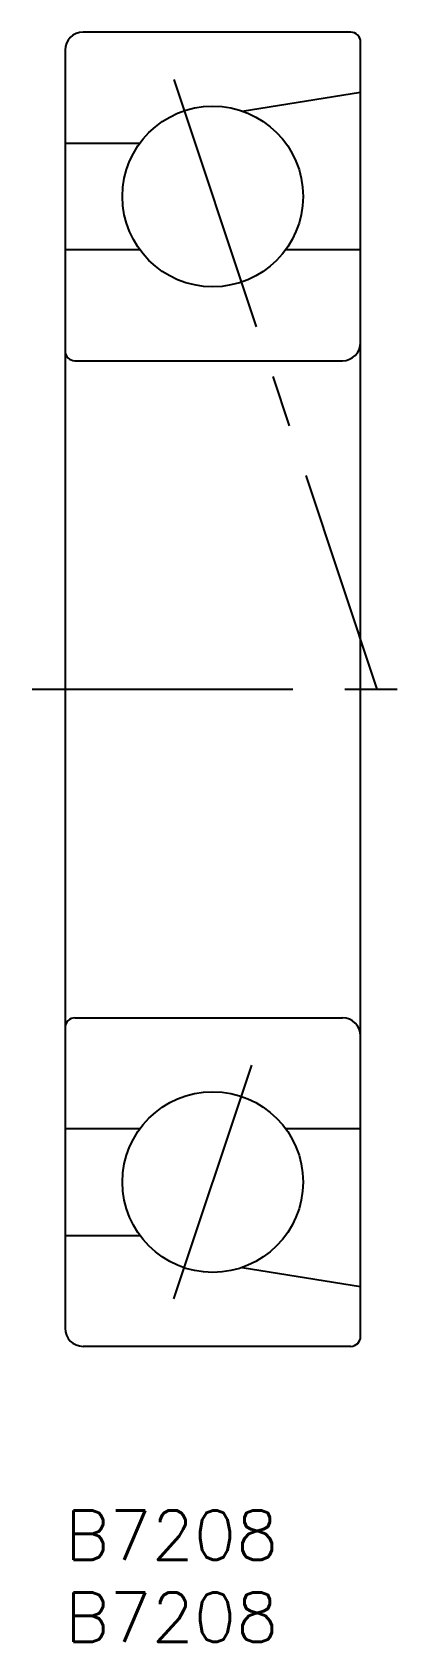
# Model space of a CAD drawing. Extents: x -2 to 21, y -8 to 90.
import ezdxf

# ---------------------------------------------------------------- set-up
doc = ezdxf.new("R2010")
doc.units = 0
doc.header["$LTSCALE"] = 0.5
doc.linetypes.add('CENTER', pattern=[50.8, 31.75, -6.35, 6.35, -6.35])
for name, color, linetype in [('MSM_CENTER', 1, 'CENTER'), ('MSM_CONTINUOUS', 7, 'CONTINUOUS'), ('MSM_PART_NUMBER', 7, 'CONTINUOUS')]:
    doc.layers.add(name, color=color, linetype=linetype)
doc.styles.get("Standard").update_dxf_attribs({"font": 'txt.shx', "height": 3, "bigfont": 'bigfont.shx'})

msp = doc.modelspace()

# ---------------------------------------------------------------- linework, layer by layer
at = {"layer": 'MSM_CENTER'}
for p, q in [((6.628, 87.102), (19, 49.987)), ((-2, 49.987), (21, 49.987)), ((6.628, 12.872), (11.372, 27.102))]:
    msp.add_line(p, q, dxfattribs=at)
at = {"layer": 'MSM_CONTINUOUS'}
for p, q in [((17.4, 89.987), (1.1, 89.987)), ((18, 10.587), (18, 89.387)), ((0, 88.887), (0, 11.087)), ((10.792, 85.187), (18, 86.337)), ((0, 83.237), (4.563, 83.237)), ((4.563, 76.737), (0, 76.737)), ((18, 76.737), (13.437, 76.737)), ((0.6, 69.987), (16.9, 69.987)), ((0.6, 29.987), (16.9, 29.987)), ((4.563, 23.237), (0, 23.237)), ((18, 23.237), (13.437, 23.237)), ((0, 16.737), (4.563, 16.737)), ((10.792, 14.787), (18, 13.637)), ((17.4, 9.987), (1.1, 9.987))]:
    msp.add_line(p, q, dxfattribs=at)
for centre in [(9, 79.987), (9, 19.987)]:
    msp.add_circle(centre, 5.5, dxfattribs=at)
for centre, radius, start, end in [((1.1, 88.887), 1.1, 90, 180), ((17.4, 89.387), 0.6, 0, 90), ((0.6, 70.587), 0.6, 180, 270), ((16.9, 71.087), 1.1, 270, 0), ((0.6, 29.387), 0.6, 90, 180), ((16.9, 28.887), 1.1, 0, 90), ((1.1, 11.087), 1.1, 180, 270), ((17.4, 10.587), 0.6, 270, 0)]:
    msp.add_arc(centre, radius, start, end, dxfattribs=at)

# ---------------------------------------------------------------- texts
at = {"layer": 'MSM_PART_NUMBER'}
for p in [(0, -3), (0, -8)]:
    msp.add_text('B7208', height=3, dxfattribs=at).set_placement(p)

doc.saveas('drawing.dxf')
